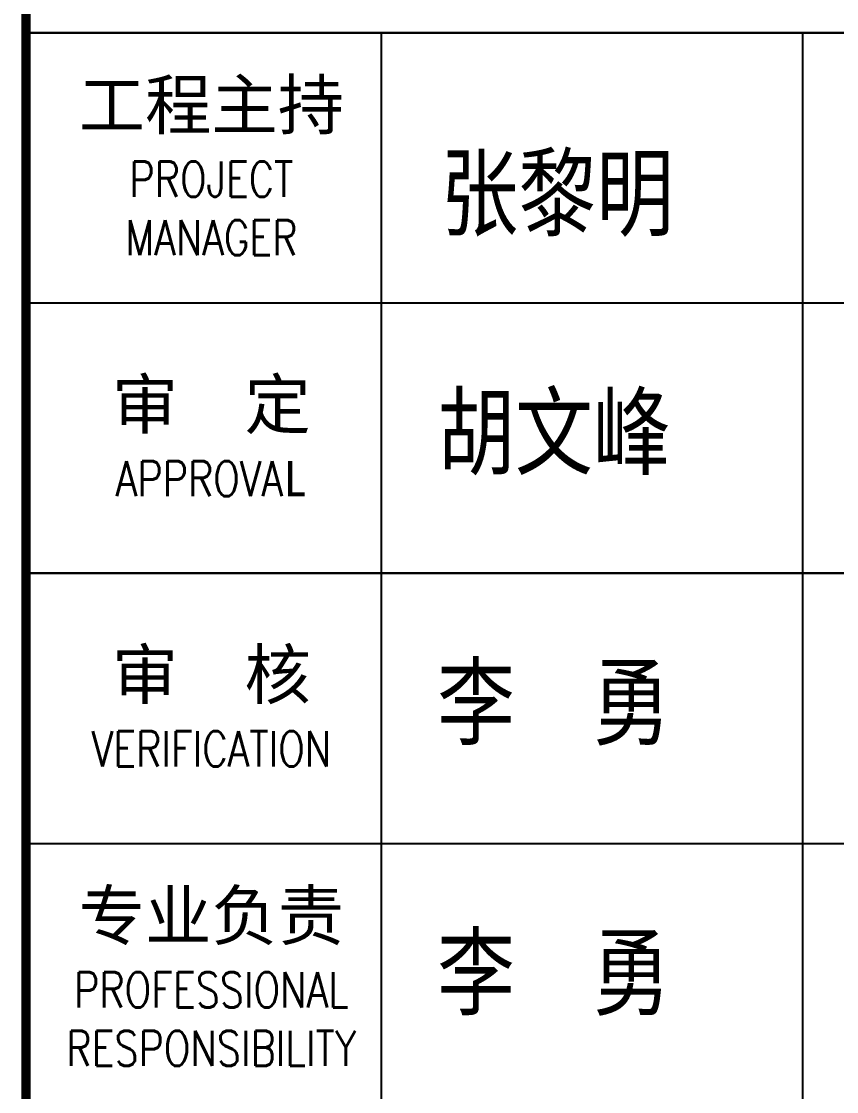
# Model space of a CAD drawing. Extents: x 815029915 to 815825525, y 579155098 to 579748855.
# Drawn here: x 815123413 to 815126430, y 579672150 to 579676111 of the extents above; entities that cross this region are included whole.
import ezdxf

# ---------------------------------------------------------------- set-up
doc = ezdxf.new("R2010")
doc.units = 0
doc.header["$LTSCALE"] = 100
doc.header["$MEASUREMENT"] = 0
doc.layers.add('PUB_TITLE', color=4, linetype='Continuous')
doc.layers.add('TK', color=7, linetype='Continuous')
doc.styles.add('CCIAD-图框(标题项)', font='')
doc.styles.add('基本字体', font='simplex.shx', dxfattribs={"height": 180, "bigfont": 'hztxt.shx'})
doc.styles.get('CCIAD-图框(标题项)').set_extended_font_data('SimHei')

msp = doc.modelspace()

# ---------------------------------------------------------------- linework, layer by layer
at = {"layer": 'TK'}
for p, q in [((815123430.5, 579676068.7), (815128537.5, 579676068.7)), ((815123430.5, 579676068.7), (815128537.5, 579676068.7)), ((815123430.5, 579676068.7), (815128537.5, 579676068.7)), ((815128537.5, 579676068.7), (815123430.5, 579676068.7)), ((815124745.3, 579676068.7), (815124745.3, 579669068.7)), ((815126304.5, 579676068.7), (815126304.5, 579669068.7)), ((815126304.5, 579676068.7), (815126304.5, 579669068.7)), ((815126304.5, 579676068.7), (815126304.5, 579669068.7)), ((815126304.5, 579676068.7), (815126304.5, 579669068.7)), ((815126304.5, 579676068.7), (815126304.5, 579669068.7)), ((815126304.5, 579676068.7), (815126304.5, 579669068.7)), ((815123430.5, 579675068.7), (815128537.5, 579675068.7)), ((815123430.5, 579675068.7), (815128537.5, 579675068.7)), ((815128537.5, 579674068.7), (815123430.5, 579674068.7)), ((815123430.5, 579674068.7), (815128537.5, 579674068.7)), ((815123430.5, 579674068.7), (815128537.5, 579674068.7)), ((815123430.5, 579673068.7), (815128537.5, 579673068.7)), ((815123430.5, 579673068.7), (815128537.5, 579673068.7))]:
    msp.add_line(p, q, dxfattribs=at)
at = {"layer": 'TK', "const_width": 34.7}
msp.add_lwpolyline([(815123430.5, 579682445.7), (815128557.5, 579682445.7), (815128557.5, 579665231.2), (815123430.5, 579665231.2)], close=True, dxfattribs=at)

# ---------------------------------------------------------------- texts
at = {"layer": 'PUB_TITLE', "style": 'CCIAD-图框(标题项)', "width": 0.8}
for s, p in [('张黎明', (815124964.5, 579675344.5)), ('胡文峰', (815124952.1, 579674460.4)), ('李  勇', (815124952.1, 579673460.4)), ('李  勇', (815124952.1, 579672460.4))]:
    msp.add_text(s, height=264, dxfattribs=at).set_placement(p)
at = {"layer": 'TK', "char_height": 180, "width": 1160, "attachment_point": 5, "style": '基本字体'}
for s, insert in [('{\\fSimHei|b0|i0|c134|p49;工程主持\\fSimSun|b0|i0|c134|p2;\\W0.8;\\P\\Fsimplex,hztxt|c134;\\H0.7225x;PROJECT MANAGER\\fKaiTi_GB2312|b0|i0|c134|p49; }', (815124116.4, 579675568.7)), ('{\\fSimHei|b0|i0|c134|p49;审  定\\H1.167x;\\W0.8;\\P\\Fsimplex,hztxt|c134;\\H0.6189x;APPROVA\\fKaiTi_GB2312|b0|i0|c134|p49;\\W1;L }', (815124116.4, 579674568.7)), ('{\\fSimHei|b0|i0|c134|p49;审  核\\fKaiTi_GB2312|b0|i0|c134|p49;\\H1.167x;\\W0.8;\\P\\Fsimplex,hztxt|c134;\\H0.619x;VERIFICATION\\H1.3843x; }', (815124116.4, 579673568.7)), ('{\\fSimHei|b0|i0|c134|p49;专业负责\\H1.615x;\\W0.8;\\P\\Fsimplex,hztxt|c134;\\H0.4472x;PROFESSIONAL RESPONSIBILITY}', (815124116.4, 579672568.7))]:
    msp.add_mtext(s, dxfattribs=dict(at, insert=insert))

doc.saveas('drawing.dxf')
